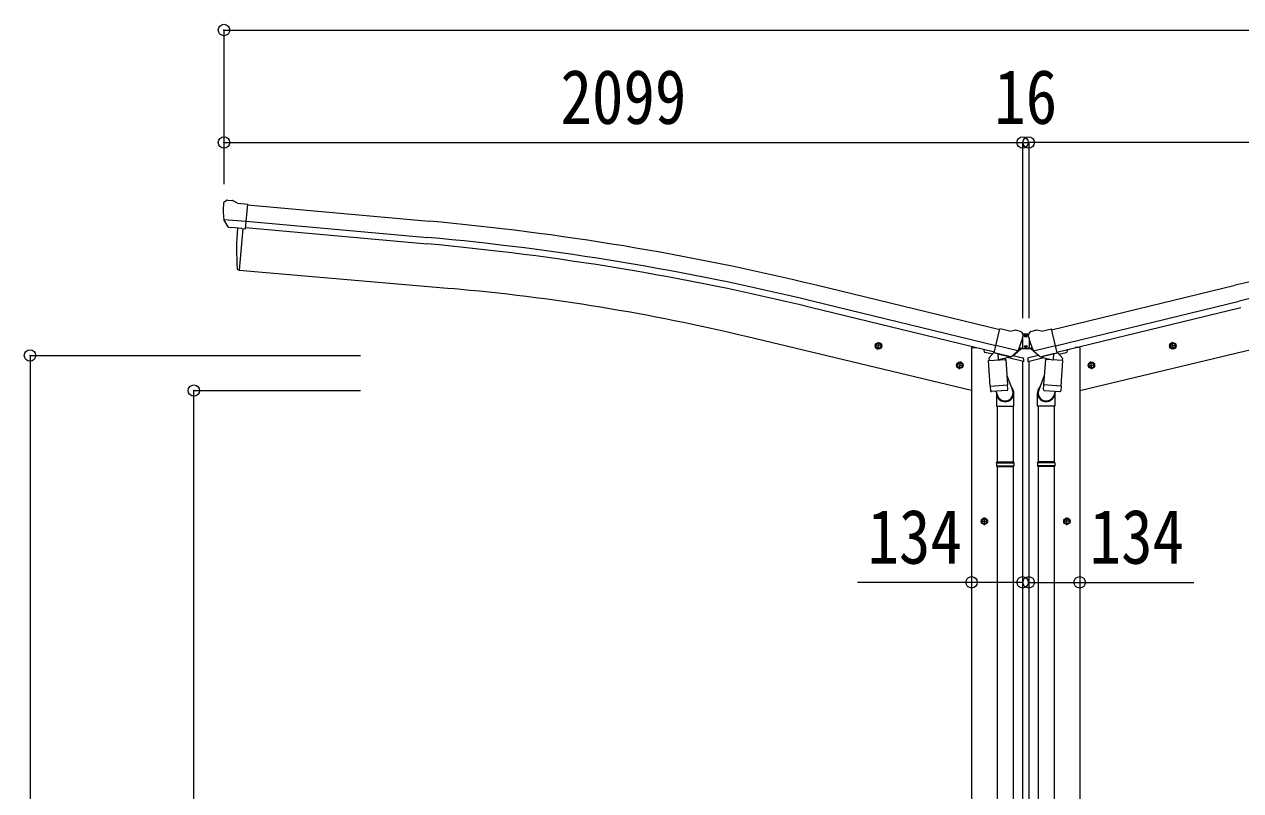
# Model space of a CAD drawing. Units: millimetres at full size, sheet at 1:30. Extents: x -8385 to 8479, y -5853 to 5787.
# Drawn here: x -6092 to -2895, y -1562 to 452 of the extents above; entities that cross this region are included whole.
import ezdxf
from ezdxf.enums import TextEntityAlignment as Align

# ---------------------------------------------------------------- set-up
doc = ezdxf.new("R2010")
doc.units = ezdxf.units.MM
doc.header["$LTSCALE"] = 30
doc.header["$PDMODE"] = 32
doc.header["$PDSIZE"] = 30
for name, color, linetype, lineweight in [('0-1_本体', 4, 'Continuous', 9), ('0-2_部品', 7, 'Continuous', 9), ('0-3_ELV2', 3, 'Continuous', 9), ('0-A_寸法', 6, 'Continuous', 9)]:
    doc.layers.add(name, color=color, linetype=linetype, lineweight=lineweight)
doc.styles.add('ＭＳ ゴシック', font='')
doc.styles.get('ＭＳ ゴシック').set_extended_font_data('MS Gothic')

msp = doc.modelspace()

# ---------------------------------------------------------------- linework, layer by layer
at = {"layer": '0-1_本体'}
for p, q in [((-5504.96, -22.14), (-5028.03, -65.19)), ((-5517.5, -84.57), (-5527.05, -193.71)), ((-5510.2, -81.96), (-5033.42, -124.95)), ((-5508.67, -64.98), (-5031.89, -107.97)), ((-5527.05, -193.71), (-4969.18, -242.51)), ((-3528.17, -350.9), (-4011.1, -233.59)), ((-3392.09, -350.9), (-2909.16, -233.59)), ((-3538.2, -392.66), (-4021.24, -275.33)), ((-3382.06, -392.66), (-2899.02, -275.33)), ((-3542.18, -409.23), (-4025.26, -291.9)), ((-3378.08, -409.23), (-2895, -291.9)), ((-3602.13, -510.62), (-4190.91, -369.26)), ((-3318.13, -510.62), (-2729.34, -369.26)), ((-3602.13, -397.5), (-3590.51, -397.5)), ((-3602.13, -397.5), (-3602.13, -3560.5)), ((-3318.13, -397.5), (-3329.75, -397.5)), ((-3318.13, -397.5), (-3318.13, -3560.5)), ((-3468.13, -433.6), (-3468.13, -3560.5)), ((-3452.13, -433.6), (-3452.13, -3560.5))]:
    msp.add_line(p, q, dxfattribs=at)
msp.add_lwpolyline([(-5517.5, -84.57), (-5527.05, -193.71), (-5529.59, -193.39)], dxfattribs=at)
for centre, radius, start, end in [((-4834.13, -138.89), 700, 175.45342, 184.23957), ((-5652.63, -6991.64), 6954.55, 76.34724, 84.84724), ((-1267.63, -6991.64), 6954.55, 95.15276, 103.65276), ((-5652.63, -6991.64), 6894.55, 76.34724, 84.84724), ((-5652.63, -6991.64), 6911.6, 76.34724, 84.84724), ((-1267.63, -6991.64), 6911.6, 95.15276, 103.65276), ((-5529.23, -190.42), 3, 184.23957, 263), ((-5432.85, -5542.32), 5320.05, 76.5, 85)]:
    msp.add_arc(centre, radius, start, end, dxfattribs=at)
at = {"layer": '0-2_部品'}
for p, q in [((-5568.21, -17.64), (-5568.33, -18.98)), ((-5567.15, -15.6), (-5561.66, -11)), ((-5558.01, -9.85), (-5544.35, -11.04)), ((-5531.39, -18.2), (-5543.11, -11.43)), ((-5531.39, -18.2), (-5504.82, -20.52)), ((-5510.48, -85.18), (-5504.82, -20.52)), ((-5567.69, -60.49), (-5508.77, -65.64)), ((-5556.44, -79.97), (-5567.37, -61.04)), ((-5554.05, -81.37), (-5546.34, -82.05)), ((-5520.44, -84.31), (-5510.48, -85.18)), ((-3501.76, -354.57), (-3527.69, -348.34)), ((-3418.5, -354.57), (-3392.57, -348.34)), ((-3849.22, -402.45), (-3844.55, -383)), ((-3501.76, -354.57), (-3488.5, -351.87)), ((-3474.01, -355.06), (-3487.2, -351.89)), ((-3470.92, -357.31), (-3467.06, -363.6)), ((-3466.7, -365.88), (-3466.98, -367.03)), ((-3453.56, -365.88), (-3453.28, -367.03)), ((-3449.34, -357.31), (-3453.19, -363.6)), ((-3446.24, -355.06), (-3433.06, -351.89)), ((-3418.5, -354.57), (-3431.76, -351.87)), ((-3071.04, -402.45), (-3075.71, -383)), ((-3837.16, -395.06), (-3856.61, -390.39)), ((-3854.18, -390.97), (-3849.01, -385.53)), ((-3852.05, -398.17), (-3854.18, -390.97)), ((-3849.01, -385.53), (-3841.72, -387.28)), ((-3841.72, -387.28), (-3839.58, -394.47)), ((-3570.13, -401.86), (-3570.13, -405.17)), ((-3547.4, -414.57), (-3566.29, -410.04)), ((-3543.41, -409.98), (-3556.73, -425.29)), ((-3542.47, -409.91), (-3543.41, -409.98)), ((-3539.38, -412.38), (-3540.91, -412.02)), ((-3502.68, -421.19), (-3539.38, -412.38)), ((-3480.75, -406.19), (-3538.26, -392.38)), ((-3533.43, -414.21), (-3532.41, -428.81)), ((-3497.61, -421.1), (-3481.23, -406.61)), ((-3439.5, -406.19), (-3382, -392.38)), ((-3422.65, -421.1), (-3439.03, -406.61)), ((-3417.58, -421.19), (-3380.87, -412.38)), ((-3386.82, -414.21), (-3387.84, -428.81)), ((-3380.87, -412.38), (-3379.34, -412.02)), ((-3377.79, -409.91), (-3376.84, -409.98)), ((-3376.84, -409.98), (-3363.53, -425.29)), ((-3372.85, -414.57), (-3353.96, -410.04)), ((-3350.13, -401.86), (-3350.13, -405.17)), ((-3083.1, -395.06), (-3063.65, -390.39)), ((-3078.54, -387.28), (-3080.67, -394.47)), ((-3071.24, -385.53), (-3078.54, -387.28)), ((-3066.07, -390.97), (-3071.24, -385.53)), ((-3068.21, -398.17), (-3066.07, -390.97)), ((-3623.24, -446.41), (-3642.68, -441.75)), ((-3640.26, -442.33), (-3635.09, -436.88)), ((-3638.13, -449.52), (-3640.26, -442.33)), ((-3635.3, -453.8), (-3630.63, -434.36)), ((-3635.09, -436.88), (-3627.79, -438.64)), ((-3627.79, -438.64), (-3625.66, -445.83)), ((-3557.83, -431.75), (-3512.14, -428.55)), ((-3553.15, -498.58), (-3557.83, -431.75)), ((-3556.73, -425.29), (-3556.28, -431.64)), ((-3505.22, -423.2), (-3531.04, -429.64)), ((-3513.92, -425.37), (-3513.69, -428.66)), ((-3512.14, -428.55), (-3507.47, -495.39)), ((-3465.57, -434.22), (-3508.28, -423.96)), ((-3500.31, -421.67), (-3507.83, -419.86)), ((-3504.52, -421.42), (-3504.47, -422.16)), ((-3501.15, -421.56), (-3502.68, -421.19)), ((-3494.08, -418.12), (-3467.87, -424.41)), ((-3465.57, -427.33), (-3465.57, -434.22)), ((-3454.68, -434.22), (-3411.98, -423.96)), ((-3454.68, -427.33), (-3454.68, -434.22)), ((-3426.18, -418.12), (-3452.38, -424.41)), ((-3419.94, -421.67), (-3412.42, -419.86)), ((-3419.1, -421.56), (-3417.58, -421.19)), ((-3415.74, -421.42), (-3415.79, -422.16)), ((-3415.03, -423.2), (-3389.22, -429.64)), ((-3408.12, -428.55), (-3412.79, -495.39)), ((-3362.43, -431.75), (-3408.12, -428.55)), ((-3406.34, -425.37), (-3406.57, -428.66)), ((-3367.1, -498.58), (-3362.43, -431.75)), ((-3363.53, -425.29), (-3363.97, -431.64)), ((-3297.02, -446.41), (-3277.57, -441.75)), ((-3292.46, -438.64), (-3294.59, -445.83)), ((-3285.16, -436.88), (-3292.46, -438.64)), ((-3284.96, -453.8), (-3289.63, -434.36)), ((-3280, -442.33), (-3285.16, -436.88)), ((-3282.13, -449.52), (-3280, -442.33)), ((-3509.2, -470.62), (-3494.5, -509.17)), ((-3411.06, -470.62), (-3425.75, -509.17)), ((-3553.15, -498.58), (-3507.47, -495.39)), ((-3553.14, -498.58), (-3552.25, -511.28)), ((-3508.45, -509.99), (-3550.15, -512.91)), ((-3506.61, -507.85), (-3507.48, -495.39)), ((-3507, -509.21), (-3507, -509.21)), ((-3413.65, -507.85), (-3412.78, -495.39)), ((-3413.25, -509.21), (-3413.25, -509.21)), ((-3367.1, -498.58), (-3412.79, -495.39)), ((-3411.81, -509.99), (-3370.11, -512.91)), ((-3367.11, -498.58), (-3368, -511.28)), ((-3538.54, -512.1), (-3533.99, -523.42)), ((-3537.13, -516.6), (-3537.13, -551.25)), ((-3491.13, -551.25), (-3491.13, -516.9)), ((-3429.12, -551.25), (-3429.12, -516.9)), ((-3381.72, -512.1), (-3386.27, -523.42)), ((-3383.12, -516.6), (-3383.12, -551.25)), ((-3537.13, -551.25), (-3491.13, -551.25)), ((-3535.13, -551.25), (-3535.13, -697.95)), ((-3493.13, -551.25), (-3493.13, -697.95)), ((-3383.12, -551.25), (-3429.12, -551.25)), ((-3427.12, -551.25), (-3427.12, -697.95)), ((-3385.12, -551.25), (-3385.12, -697.95)), ((-3537.13, -699.95), (-3536.13, -697.95)), ((-3537.13, -699.95), (-3491.13, -699.95)), ((-3537.13, -699.95), (-3537.13, -707.95)), ((-3536.13, -697.95), (-3492.13, -697.95)), ((-3491.13, -699.95), (-3492.13, -697.95)), ((-3429.12, -699.95), (-3428.12, -697.95)), ((-3383.12, -699.95), (-3429.12, -699.95)), ((-3384.12, -697.95), (-3428.12, -697.95)), ((-3383.12, -699.95), (-3384.12, -697.95)), ((-3383.12, -699.95), (-3383.12, -707.95)), ((-3537.13, -707.95), (-3491.13, -707.95)), ((-3537.13, -707.95), (-3536.13, -709.95)), ((-3536.13, -709.95), (-3492.13, -709.95)), ((-3535.13, -709.95), (-3535.13, -1797.14)), ((-3493.13, -709.95), (-3493.13, -1797.14)), ((-3383.12, -707.95), (-3429.12, -707.95)), ((-3384.12, -709.95), (-3428.12, -709.95)), ((-3427.12, -709.95), (-3427.12, -1797.14)), ((-3385.12, -709.95), (-3385.12, -1797.14)), ((-3383.12, -707.95), (-3384.12, -709.95)), ((-3578.63, -854), (-3558.63, -854)), ((-3575.13, -850.24), (-3568.63, -846.49)), ((-3568.63, -864), (-3568.63, -844)), ((-3568.63, -846.49), (-3562.13, -850.24)), ((-3562.13, -857.75), (-3568.63, -861.5)), ((-3562.13, -850.24), (-3562.13, -857.75)), ((-3341.63, -854), (-3361.63, -854)), ((-3351.63, -846.49), (-3358.13, -850.24)), ((-3358.13, -850.24), (-3358.13, -857.75)), ((-3358.13, -857.75), (-3351.63, -861.5)), ((-3351.63, -864), (-3351.63, -844)), ((-3345.13, -850.24), (-3351.63, -846.49))]:
    msp.add_line(p, q, dxfattribs=at)
for points in [[(-5567.76, -59.86), (-5567.47, -60.84), (-5567.37, -61.04)], [(-5520.44, -84.31), (-5520.71, -84.38), (-5546.09, -82.16), (-5546.34, -82.05)], [(-3533.12, -413.79), (-3542.84, -411.46), (-3527.69, -348.34)], [(-3387.14, -413.79), (-3377.42, -411.46), (-3392.57, -348.34)], [(-3839.58, -394.47), (-3844.75, -399.92), (-3852.05, -398.17)], [(-3533.12, -413.79), (-3532.88, -413.94), (-3508.11, -419.89), (-3507.83, -419.86)], [(-3480.48, -405.61), (-3481.07, -406.46), (-3481.23, -406.61)], [(-3439.77, -405.61), (-3439.19, -406.46), (-3439.03, -406.61)], [(-3387.14, -413.79), (-3387.38, -413.94), (-3412.14, -419.89), (-3412.42, -419.86)], [(-3080.67, -394.47), (-3075.5, -399.92), (-3068.21, -398.17)], [(-3625.66, -445.83), (-3630.83, -451.28), (-3638.13, -449.52)], [(-3294.59, -445.83), (-3289.43, -451.28), (-3282.13, -449.52)], [(-3491.13, -699.95), (-3491.13, -707.95), (-3492.13, -709.95)], [(-3429.12, -699.95), (-3429.12, -707.95), (-3428.12, -709.95)], [(-3568.63, -861.5), (-3575.13, -857.75), (-3575.13, -850.24)], [(-3351.63, -861.5), (-3345.13, -857.75), (-3345.13, -850.24)]]:
    msp.add_lwpolyline(points, dxfattribs=at)
for centre, radius in [((-3846.88, -392.72), 8.5), ((-3846.88, -392.72), 7.7), ((-3846.88, -392.72), 6.5), ((-3073.37, -392.72), 8.5), ((-3073.37, -392.72), 7.7), ((-3073.37, -392.72), 6.5), ((-3632.96, -444.08), 8.5), ((-3632.96, -444.08), 7.7), ((-3632.96, -444.08), 6.5), ((-3287.29, -444.08), 8.5), ((-3287.29, -444.08), 7.7), ((-3287.29, -444.08), 6.5), ((-3568.63, -854), 8.5), ((-3568.63, -854), 7.7), ((-3568.63, -854), 6.5), ((-3351.63, -854), 8.5), ((-3351.63, -854), 7.7), ((-3351.63, -854), 6.5)]:
    msp.add_circle(centre, radius, dxfattribs=at)
for centre, radius, start, end in [((-5366.7, -36.62), 202.4, 175, 186.5915), ((-5558.45, -14.83), 5, 85.00648, 129.99352), ((-5544.61, -14.03), 3, 60, 85), ((-3487.9, -354.81), 3, 76.5, 101.5), ((-3663.78, -319.78), 202.4, 334.90875, 346.5), ((-3475.18, -359.92), 5, 31.5, 76.5), ((-3256.47, -319.78), 202.4, 193.5, 205.09125), ((-3445.07, -359.92), 5, 103.5, 148.5), ((-3432.36, -354.81), 3, 78.5, 103.5), ((-3565.13, -405.17), 5, 180, 256.5), ((-3540.8, -411.53), 0.5, 221.23754, 256.5), ((-3534.03, -414.29), 0.604, 7.79405, 79.40158), ((-3386.22, -414.29), 0.604, 100.59842, 172.20595), ((-3379.46, -411.53), 0.5, 283.5, 318.76246), ((-3355.13, -405.17), 5, 283.5, 0), ((-3531.39, -428.67), 1.03, 188.03431, 289.96103), ((-3505.46, -422.23), 1, 284, 4), ((-3504.02, -421.39), 0.5, 76.5, 184), ((-3501.03, -421.08), 0.5, 256.5, 291.76246), ((-3468.57, -427.33), 3, 0, 76.5), ((-3451.68, -427.33), 3, 103.5, 180), ((-3419.22, -421.08), 0.5, 248.23754, 283.5), ((-3416.24, -421.39), 0.5, 356, 103.5), ((-3414.79, -422.23), 1, 176, 256), ((-3388.87, -428.67), 1.03, 250.03897, 351.96569), ((-3550.29, -510.91), 2, 190.53157, 274), ((-3508.59, -508), 2, 274, 322.59038), ((-3508.55, -508.03), 1.95, 322.52234, 4.95983), ((-3411.71, -508.03), 1.95, 175.04017, 217.47766), ((-3411.67, -508), 2, 217.40962, 266), ((-3369.97, -510.91), 2, 266, 349.46843), ((-3521.13, -516.9), 30, 0, 2.54858), ((-3399.12, -516.9), 30, 177.45142, 180)]:
    msp.add_arc(centre, radius, start, end, dxfattribs=at)
for centre, major_axis, ratio, start_param, end_param in [((-5565.22, -17.9), (-2.71, -1.31), 0.997474, 4.9606201, 5.7465286), ((-5572.54, -13.59), (15.35, 3.44), 0.101033, 0.3078116, 0.3080427), ((-5553.84, -78.47), (-1.62, -2.54), 0.997631, 5.8041905, 6.6006116), ((-5553.71, -78.27), (3.5, 2.17), 0.650902, 4.0958226, 4.1686332), ((-5553.78, -78.38), (-1.62, -2.54), 0.997631, 0.3902369, 0.4789948), ((-3469.62, -365.17), (1.57, -2.57), 0.99628, 0.7835347, 1.5707963), ((-3450.64, -365.17), (-1.57, -2.57), 0.99628, 4.712389, 5.4996506), ((-3499.62, -418.74), (0.73, -2.92), 0.997631, 5.8041905, 5.8929484), ((-3499.65, -418.62), (-2.63, 3.16), 0.650902, 2.1145521, 2.1873627), ((-3499.59, -418.85), (0.73, -2.92), 0.997631, 5.965759, 6.7621801), ((-3420.66, -418.85), (-0.73, -2.92), 0.997631, 5.8041905, 6.6006116), ((-3420.61, -418.62), (2.63, 3.16), 0.650902, 4.0958226, 4.1686332), ((-3420.64, -418.74), (-0.73, -2.92), 0.997631, 0.3902369, 0.4789948), ((-3514.13, -516.6), (-23, 0), 0.996195, 6.2410469, 10.2078137), ((-3514.13, -516.6), (-21, 0), 0.996195, 0.3319459, 3.5045169), ((-3406.12, -516.6), (23, 0), 0.996195, 2.3585569, 6.3253237), ((-3406.12, -516.6), (21, 0), 0.996195, 2.7786684, 5.9512394)]:
    msp.add_ellipse(centre, major_axis=major_axis, ratio=ratio, start_param=start_param, end_param=end_param, dxfattribs=at)
at = {"layer": '0-3_ELV2'}
for p, q in [((-3468.15, -372.21), (-3468.15, -396.69)), ((-3467.11, -364.07), (-3466.9, -362.19)), ((-3452.4, -362.19), (-3466.9, -362.19)), ((-3458.39, -366.91), (-3457.55, -366.91)), ((-3452.18, -364.07), (-3452.4, -362.19)), ((-3451.15, -372.21), (-3451.15, -396.69)), ((-3494.2, -419.31), (-3473.15, -400.69)), ((-3479.71, -404.49), (-3474.14, -399.56)), ((-3473.15, -399.19), (-3466.69, -399.19)), ((-3446.15, -400.69), (-3473.15, -400.69)), ((-3466.4, -399.69), (-3468.15, -396.69)), ((-3466.4, -399.69), (-3452.9, -399.69)), ((-3458.39, -395.61), (-3457.55, -395.61)), ((-3452.9, -399.69), (-3451.15, -396.69)), ((-3452.6, -399.19), (-3446.15, -399.19)), ((-3425.1, -419.31), (-3446.15, -400.69)), ((-3439.58, -404.49), (-3445.15, -399.56))]:
    msp.add_line(p, q, dxfattribs=at)
for points in [[(-3460.91, -366.07), (-3461.75, -366.07), (-3461.75, -366.91), (-3460.91, -366.91)], [(-3459.23, -365.23), (-3459.23, -364.39), (-3460.07, -364.39), (-3460.07, -365.23)], [(-3460.07, -367.75), (-3460.07, -368.59), (-3459.23, -368.59), (-3459.23, -367.75)], [(-3457.55, -366.91), (-3457.55, -366.07), (-3458.39, -366.07)], [(-3460.91, -394.77), (-3461.75, -394.77), (-3461.75, -395.61), (-3460.91, -395.61)], [(-3459.23, -393.93), (-3459.23, -393.09), (-3460.07, -393.09), (-3460.07, -393.93)], [(-3460.07, -396.45), (-3460.07, -397.29), (-3459.23, -397.29), (-3459.23, -396.45)], [(-3457.55, -395.61), (-3457.55, -394.77), (-3458.39, -394.77)]]:
    msp.add_lwpolyline(points, dxfattribs=at)
for centre in [(-3459.65, -366.49), (-3459.65, -395.19)]:
    msp.add_circle(centre, 3.5, dxfattribs=at)
for centre, radius, start, end in [((-3460.91, -365.23), 0.84, 270, 0), ((-3460.91, -367.75), 0.84, 0, 90), ((-3458.39, -365.23), 0.84, 180, 270), ((-3458.39, -367.75), 0.84, 90, 180), ((-3473.15, -400.69), 1.5, 90, 131.5), ((-3460.91, -393.93), 0.84, 270, 0), ((-3460.91, -396.45), 0.84, 0, 90), ((-3458.39, -393.93), 0.84, 180, 270), ((-3458.39, -396.45), 0.84, 90, 180), ((-3446.15, -400.69), 1.5, 48.5, 90), ((-3495.19, -418.19), 1.5, 244.36198, 311.5), ((-3424.1, -418.19), 1.5, 228.5, 295.63802)]:
    msp.add_arc(centre, radius, start, end, dxfattribs=at)
at = {"layer": '0-A_寸法'}
for p, q in [((-5567.13, 437.01), (-5567.13, 141.34)), ((-5567.13, 437.01), (-1353.13, 437.01)), ((-5567.13, 141.34), (-3468.13, 141.34)), ((-5567.13, 141.34), (-5567.13, 31.67)), ((-3468.13, 141.34), (-3468.13, -320.39)), ((-3468.13, 141.34), (-3452.13, 141.34)), ((-1353.13, 141.34), (-3452.13, 141.34)), ((-3452.13, 141.34), (-3452.13, -320.39)), ((-6076.86, -418.1), (-5208.55, -418.1)), ((-6076.86, -418.1), (-6076.86, -3010.5)), ((-5646.2, -510.52), (-5208.55, -510.52)), ((-5646.2, -3010.5), (-5646.2, -510.52)), ((-3602.13, -1014.45), (-3902.13, -1014.45)), ((-3468.13, -1014.45), (-3602.13, -1014.45)), ((-3452.13, -1014.45), (-3318.13, -1014.45)), ((-3318.13, -1014.45), (-3018.13, -1014.45))]:
    msp.add_line(p, q, dxfattribs=at)
for p in [(-5567.13, 437.01), (-5567.13, 141.34), (-3468.13, 141.34), (-3452.13, 141.34), (-3452.13, 141.34), (-6076.86, -418.1), (-5646.2, -510.52), (-3602.13, -1014.45), (-3468.13, -1014.45), (-3452.13, -1014.45), (-3318.13, -1014.45)]:
    msp.add_point(p, dxfattribs=at)

# ---------------------------------------------------------------- texts
at = {"layer": '0-A_寸法', "color": 7, "style": 'ＭＳ ゴシック', "width": 0.85}
for s, p in [('2099', (-4682.63, 147.34)), ('16', (-3542.63, 147.34)), ('134', (-3875.88, -1008.45)), ('134', (-3291.88, -1008.45))]:
    msp.add_text(s, height=143, dxfattribs=at).set_placement(p, align=Align.BOTTOM_LEFT)

doc.saveas('drawing.dxf')
